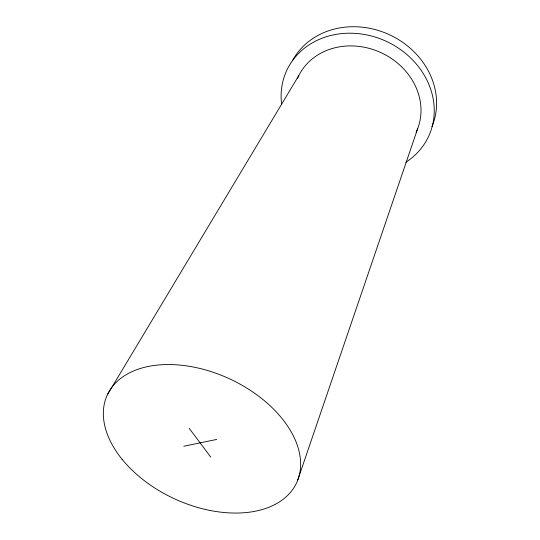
<?xml version="1.0" encoding="UTF-8"?>
<svg xmlns="http://www.w3.org/2000/svg" width="540" height="540" viewBox="0 0 540 540"><rect width="100%" height="100%" fill="white"/><g stroke="black" fill="none" stroke-linecap="round" stroke-linejoin="round"><path stroke-width="0.81" d="M297.635 480.404L417.737 128.459M107.359 394.835L298.769 75.607M183.816 446.222L216.729 439.432M189.209 428.335L210.803 457.137M292.41 60.804A77.227 67.885 24.9 0 1 390.015 35.006A77.227 67.885 24.9 0 1 431.98 126.63M281.644 104.49A78.219 68.357 24.9 0 1 386.532 41.438A78.219 68.357 24.9 0 1 405.79 162.263M297.385 78.611A65.158 56.923 24.9 0 1 380.504 52.427A65.158 56.923 24.9 0 1 416.111 132.273M122.027 459.196A104.348 66.008 24.9 0 0 291.992 490.448A104.348 66.008 24.9 0 0 191.943 366.761A104.348 66.008 24.9 0 0 122.027 459.196"/></g></svg>
